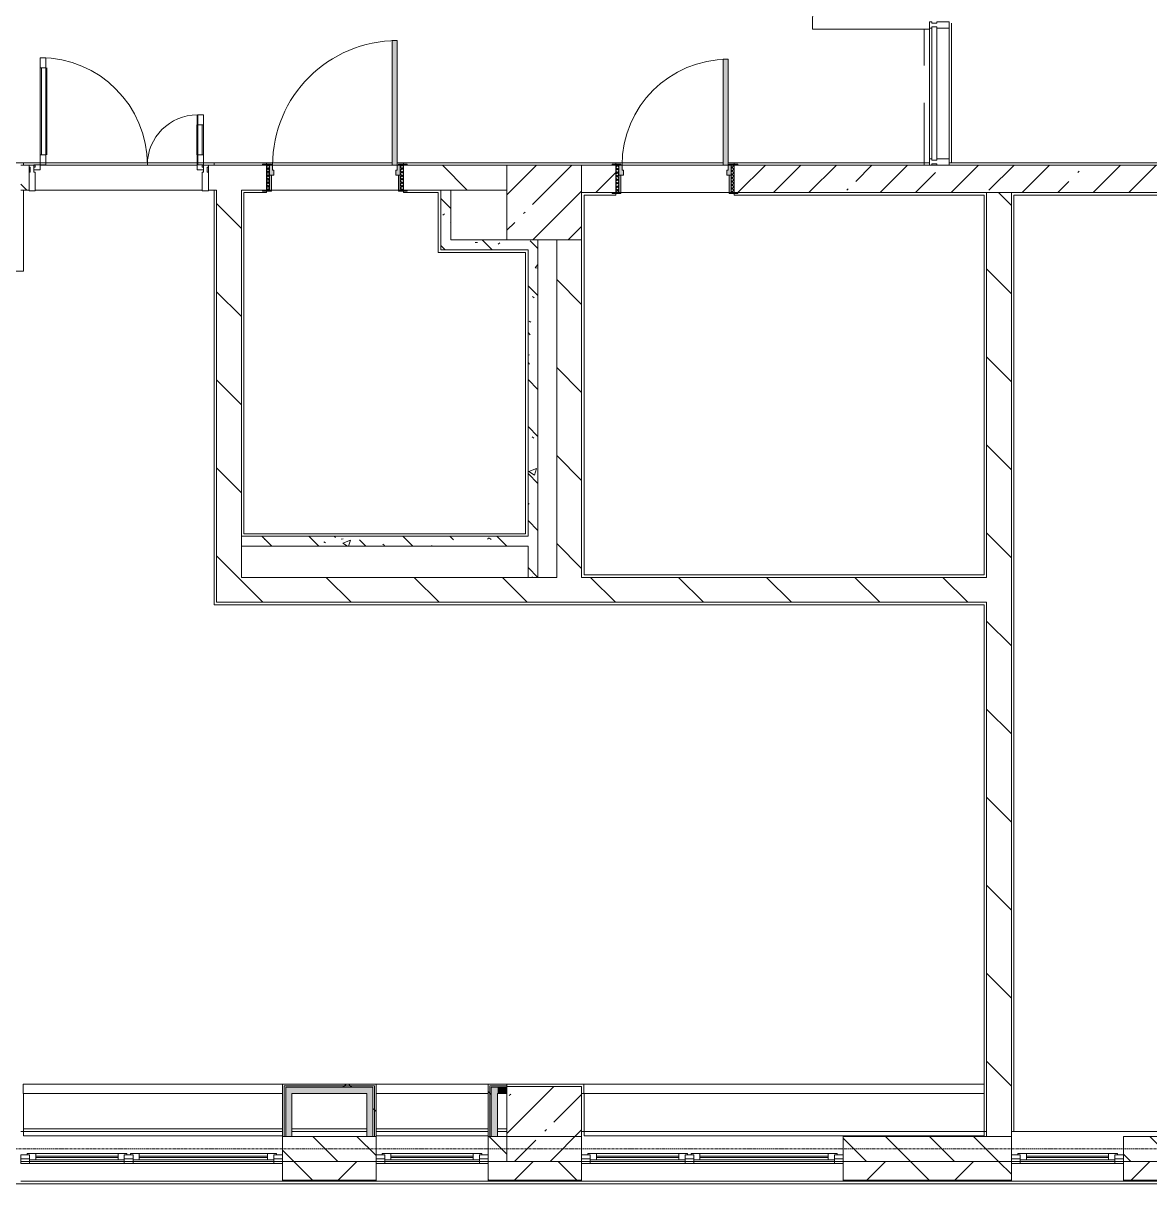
# Model space of a CAD drawing. Header units: millimetres. Extents: x 35928 to 232966, y -8553 to 29000.
# Drawn here: x 118735 to 127776, y -280 to 9040 of the extents above; entities that cross this region are included whole.
import ezdxf

# ---------------------------------------------------------------- set-up
doc = ezdxf.new("R2010")
doc.units = ezdxf.units.MM
doc.linetypes.add('200_ШТРИХ__ш1_п0_6_', pattern=[800, 500, -300])
doc.linetypes.add('Осевая', pattern=[31.75, 6.35, -4.7625, 15.875, -4.7625])
for name, color, linetype, lineweight, true_color in [('A-DETL-GENF-3', 7, 'Continuous', 5, 0xaaaaaa), ('A-DOOR-1', 7, 'Continuous', 5, 0xaaaaaa), ('A-DOOR-2', 7, 'Continuous', 5, 0xe2e2e2), ('A-DOOR-FRAM-1', 7, 'Continuous', 5, 0xe2e2e2), ('A-DOOR-FRAM-2', 7, 'Continuous', 5, 0xaaaaaa), ('A-FLOR-1', 7, 'Continuous', 5, 0xaaaaaa), ('I-WALL-3', 7, 'Continuous', 5, 0xe7e7e7), ('I-WALL-6', 7, 'Continuous', 5, 0x787878)]:
    doc.layers.add(name, color=color, linetype=linetype, lineweight=lineweight, true_color=true_color)
for name, color, linetype, lineweight in [('A-DETL-MBND-1', 7, '200_ШТРИХ__ш1_п0_6_', 9), ('A-GLAZ-2', 7, 'Continuous', 5), ('A-GLAZ-CURT-3', 7, 'Continuous', 5), ('A-GLAZ-CWMG-3', 7, 'Continuous', 5), ('A-WALL', 7, 'Continuous', 9), ('A-WALL-4', 7, 'Continuous', 5), ('I-WALL-5', 7, 'Continuous', 5), ('S-COLS-3', 7, 'Continuous', 5), ('Оси-2', 7, 'Осевая', 9)]:
    doc.layers.add(name, color=color, linetype=linetype, lineweight=lineweight)
pattern_1 = [(135, (105956.37, 0), (-353.553, -353.553), [])]
pattern_2 = [(135, (105956.37, 0), (-377.17, -377.17), [533.4, -88.9, 17.78, -88.9]), (135, (105956.37, 376.94), (-377.17, -377.17), []), (50, (105956.37, 0), (637.645, -55.787), [66.675, -733.425]), (355, (105956.4, 0), (-123.35, 668.7), [53.34, -586.74]), (100.451, (106009.5, -4.65), (514.299, 612.908), [56.665, -623.315]), (46.184, (105956.4, 177.8), (948.776, -147.15), [100.01, -1100.137]), (96.636, (106035.4, 165.5), (830.91, 865.997), [85, -934.973]), (351.184, (105956.4, 177.8), (830.92, 865.99), [80.01, -880.11]), (21, (106045.27, 133.35), (530.65, -357.928), [66.675, -733.425]), (326, (106045.3, 133.35), (216.308, 644.658), [53.34, -586.74]), (71.451, (106089.5, 103.5), (746.96, 286.724), [56.665, -623.315]), (37.5, (105956.37, 0), (10.8105, 295.9426), [16.764, -562.864, 16.764, -578.866, -588.962]), (37.5, (105956.37, 0), (10.8105, 295.9426), [-1175.258, 16.764, -572.198]), (7.5, (105956.37, 0), (233.869, 350.632), [16.764, -322.834, 16.764, -549.529, -224.472]), (7.5, (105956.37, 0), (233.869, 350.632), [-905.891, 16.764, -207.708]), (327.5, (105758.12, 0), (474.5678, -20.0513), [16.764, -205.486, 16.764, -676.656, -920.115]), (327.5, (105758.12, 0), (474.5678, -20.0513), [-915.67, 16.764, -903.351]), (317.5, (105669.22, 0), (518.452, 88.993), [16.764, -272.161, 16.764, -443.738, -653.415]), (317.5, (105669.22, 0), (518.452, 88.993), [-749.427, 16.764, -636.651])]
pattern_3 = [(45, (105956.37, 0), (-285.123, 285.123), []), (45, (106241.5, 0), (-285.123, 285.123), [504.031, -100.806, 16.764, -84.042])]
pattern_4 = [(45, (105956.4, 0), (-530.33, 530.33), []), (135, (105956.4, 0), (-530.33, -530.33), [])]

# ---------------------------------------------------------------- blocks, each defined once
blk = doc.blocks.new('120_Окно_СКБ_2Ст - 120_Окно_СКБ_2Ст 2100х2500 _мал створка справа_-22445857-1_11_2_птичка')
at = {"layer": 'A-GLAZ-2'}
for p, q in [((-1050, -127), (-1050, -57)), ((-1050, -57), (-980, -57)), ((1050, -57), (-1050, -57)), ((-980, -57), (-980, -127)), ((150, -87), (-980, -87)), ((-980, -87), (-980, -127)), ((-930, -137), (-930, -87)), ((100, -137), (100, -87)), ((150, -127), (150, -57)), ((150, -57), (220, -57)), ((150, -127), (150, -87)), ((220, -57), (220, -127)), ((980, -87), (220, -87)), ((220, -87), (220, -127)), ((270, -137), (270, -87)), ((930, -137), (930, -87)), ((980, -127), (980, -57)), ((980, -57), (1050, -57)), ((980, -127), (980, -87)), ((1050, -57), (1050, -127)), ((-980, -127), (-1050, -127)), ((-1050, -127), (-1000, -127)), ((-980, -127), (-1000, -127)), ((-1000, -127), (-1000, -137)), ((-1000, -137), (170, -137)), ((170, -137), (-1000, -137)), ((-930, -107), (100, -107)), ((100, -117), (-930, -117)), ((220, -127), (150, -127)), ((170, -127), (150, -127)), ((170, -127), (200, -127)), ((170, -137), (170, -127)), ((220, -127), (200, -127)), ((200, -127), (200, -137)), ((200, -137), (1000, -137)), ((1000, -137), (200, -137)), ((270, -107), (930, -107)), ((930, -117), (270, -117)), ((1050, -127), (980, -127)), ((1000, -127), (980, -127)), ((1000, -127), (1050, -127)), ((1000, -137), (1000, -127))]:
    blk.add_line(p, q, dxfattribs=at)
blk = doc.blocks.new('Прямоугольный импост - Импост структурный с накладкой - 160мм Темный-30756008-1_11_2_птичка')
at = {"layer": 'A-GLAZ-CWMG-3'}
for p, q in [((-50, 0), (-50, 17)), ((-50, 17), (0, 17)), ((-40, 0), (-50, 0)), ((-40, -40), (-40, 0)), ((0, 0), (-10, 0)), ((-10, 0), (-10, -40)), ((0, 17), (0, 0)), ((-50, -140), (-50, -40)), ((-50, -40), (-40, -40)), ((-10, -40), (0, -40)), ((0, -40), (0, -140)), ((0, -140), (-50, -140))]:
    blk.add_line(p, q, dxfattribs=at)
blk = doc.blocks.new('Системная панель - Стекло - 40мм-31920837-1_11_2_птичка')
at = {"layer": 'A-GLAZ-CURT-3'}
for p, q in [((535, 40), (-535, 40)), ((-535, 40), (-535, 0)), ((-535, 0), (535, 0)), ((535, 0), (535, 40))]:
    blk.add_line(p, q, dxfattribs=at)
blk = doc.blocks.new('Прямоугольный импост - Импост структурный с накладкой - 160мм Темный-31920697-1_11_2_птичка')
at = {"layer": 'A-GLAZ-CWMG-3'}
for p, q in [((20053.3, 7950), (20053.3, 9000)), ((20210.3, 7950), (20210.3, 9000))]:
    blk.add_line(p, q, dxfattribs=at)
blk = doc.blocks.new('Прямоугольный импост - Импост структурный с накладкой - 160мм Темный-30755591-1_11_2_птичка')
at = {"layer": 'A-GLAZ-CWMG-3'}
for p, q in [((-25, 0), (-25, 17)), ((-25, 17), (25, 17)), ((-15, 0), (-25, 0)), ((-15, -40), (-15, 0)), ((25, 0), (15, 0)), ((15, 0), (15, -40)), ((25, 17), (25, 0)), ((-25, -140), (-25, -40)), ((-25, -40), (-15, -40)), ((15, -40), (25, -40)), ((25, -40), (25, -140)), ((25, -140), (-25, -140))]:
    blk.add_line(p, q, dxfattribs=at)
blk = doc.blocks.new('120_Окно_СКБ_1Ст - 120_Окно_СКБ_1Ст 900х2500_h_-V80-1_11_2_птичка')
at = {"layer": 'A-GLAZ-2'}
for p, q in [((-450, -127), (-450, -57)), ((-450, -57), (-380, -57)), ((450, -57), (-450, -57)), ((-380, -57), (-380, -127)), ((380, -87), (-380, -87)), ((-380, -87), (-380, -127)), ((-330, -137), (-330, -87)), ((330, -137), (330, -87)), ((380, -127), (380, -57)), ((380, -57), (450, -57)), ((380, -127), (380, -87)), ((450, -57), (450, -127)), ((-380, -127), (-450, -127)), ((-450, -127), (-400, -127)), ((-380, -127), (-400, -127)), ((-400, -127), (-400, -137)), ((-400, -137), (400, -137)), ((400, -137), (-400, -137)), ((-330, -107), (330, -107)), ((330, -117), (-330, -117)), ((450, -127), (380, -127)), ((400, -127), (380, -127)), ((400, -127), (450, -127)), ((400, -137), (400, -127))]:
    blk.add_line(p, q, dxfattribs=at)
blk = doc.blocks.new('BSC_Колонна _Прямоугольная - 600х600-V151-1_11_2_птичка')
at = {"layer": 'S-COLS-3'}
h = blk.add_hatch(dxfattribs=at)
h.set_pattern_fill('FP_181', color=256, style=0, pattern_type=2)
h.set_pattern_definition([(45, (-16960, -7600), (-285.123, 285.123), []), (45, (-16674.88, -7600), (-285.123, 285.123), [504.031, -100.806, 16.764, -84.042])])
h.paths.add_polyline_path([(100, -300), (300, -300), (300, 300), (-300, 300), (-300, -300)])
for p, q in [((300, 300), (-300, 300)), ((-300, 300), (-300, -300)), ((300, -300), (300, 300)), ((-300, -300), (300, -300))]:
    blk.add_line(p, q, dxfattribs=at)
blk = doc.blocks.new('110_Дверь_СКБ_1Ст_Внутренняя1 - Д-7_л__950x2100h_Туалет-V161-1_11_2_птичка')
at = {"layer": 'A-DOOR-1'}
h = blk.add_hatch(dxfattribs=at)
h.set_pattern_fill('FP_125', color=256, style=0, pattern_type=2)
h.set_pattern_definition([(135, (1826.41, 174.685), (-14.14214, -14.14214), []), (225, (1826.41, 174.685), (14.14214, -14.14214), [])])
h.paths.add_polyline_path([(487.5, -110), (487.5, 110), (462.5, 110), (462.5, -110)])
at = {"layer": 'A-DOOR-2'}
h = blk.add_hatch(color=256, dxfattribs=at)
h.paths.add_polyline_path([(-437.5, 30), (-402.5, 30), (-402.5, 70), (-412.5, 70), (-412.5, 110), (-437.5, 110)])
h.paths.add_polyline_path([(447.5, 30), (462.5, 30), (462.5, 110), (437.5, 110), (437.5, 70), (427.5, 70), (427.5, 30), (437.5, 30)])
at = {"layer": 'A-DOOR-FRAM-1'}
for points in [[(414.4, 110), (437.5, 110), (437.5, 960), (397.5, 960), (397.5, 110)], [(-437.5, 110), (-422.5, 110), (-422.5, 118), (-492.5, 118), (-492.5, 110), (-442.4, 110)], [(517.5, 110), (517.5, 118), (447.5, 118), (447.5, 110), (487.5, 110)], [(-422.5, -110), (-422.5, 30), (-437.5, 30), (-437.5, -110)], [(462.5, -110), (462.5, 30), (447.5, 30), (447.5, -110)], [(-492.5, -118), (-422.5, -118), (-422.5, -110), (-492.5, -110)], [(517.5, -118), (517.5, -110), (447.5, -110), (447.5, -118), (492.2, -118)]]:
    blk.add_hatch(color=256, dxfattribs=at).paths.add_polyline_path(points)
at = {"layer": 'A-DOOR-FRAM-2'}
h = blk.add_hatch(dxfattribs=at)
h.set_pattern_fill('FP_126', color=256, style=0, pattern_type=2)
h.set_pattern_definition([(45, (-296.384, 174.685), (-14.1421, 14.1421), []), (135, (-296.384, 174.685), (-14.1421, -14.1421), [])])
h.paths.add_polyline_path([(-460.8, -110), (-437.5, -110), (-442.4, 110), (-462.5, 110), (-461.3, -110)])
at = {"layer": 'A-DOOR-1'}
for p, q in [((437.5, 960), (397.5, 960)), ((397.5, 960), (397.5, 110)), ((437.5, 110), (437.5, 960)), ((397.5, 110), (437.5, 110))]:
    blk.add_line(p, q, dxfattribs=at)
blk.add_arc((437.5, 110), 850, 90, 180, dxfattribs=at)
at = {"layer": 'A-DOOR-FRAM-2'}
for p, q in [((-422.5, 118), (-492.5, 118)), ((-492.5, 118), (-492.5, 110)), ((-492.5, 110), (-422.5, 110)), ((-437.5, 110), (-462.5, 110)), ((-462.5, 110), (-462.5, -110)), ((-412.5, 110), (-437.5, 110)), ((-437.5, 110), (-437.5, 30)), ((-437.5, -110), (-437.5, 110)), ((-422.5, 110), (-437.5, 110)), ((-437.5, 110), (-437.5, 109)), ((-437.5, 109), (-422.5, 109)), ((-422.5, 110), (-422.5, 118)), ((-422.5, 109), (-422.5, 110)), ((-412.5, 70), (-412.5, 110)), ((437.5, 110), (437.5, 70)), ((462.5, 110), (437.5, 110)), ((517.5, 118), (447.5, 118)), ((447.5, 118), (447.5, 110)), ((462.5, 110), (447.5, 110)), ((447.5, 110), (447.5, 109)), ((447.5, 110), (517.5, 110)), ((447.5, 109), (462.5, 109)), ((462.5, 30), (462.5, 110)), ((487.5, 110), (462.5, 110)), ((462.5, 110), (462.5, -110)), ((462.5, 109), (462.5, 110)), ((487.5, -110), (487.5, 110)), ((517.5, 110), (517.5, 118)), ((-437.5, 30), (-402.5, 30)), ((-422.5, 30), (-437.5, 30)), ((-437.5, 30), (-437.5, -110)), ((-422.5, -110), (-422.5, 30)), ((-402.5, 70), (-412.5, 70)), ((-402.5, 30), (-402.5, 70)), ((437.5, 70), (427.5, 70)), ((427.5, 70), (427.5, 30)), ((427.5, 30), (462.5, 30)), ((462.5, 30), (447.5, 30)), ((447.5, 30), (447.5, -110)), ((462.5, -110), (462.5, 30)), ((-422.5, -110), (-492.5, -110)), ((-492.5, -110), (-492.5, -118)), ((-492.5, -118), (-422.5, -118)), ((-462.5, -110), (-437.5, -110)), ((-437.5, -110), (-422.5, -110)), ((-422.5, -118), (-422.5, -110)), ((447.5, -110), (462.5, -110)), ((517.5, -110), (447.5, -110)), ((447.5, -110), (447.5, -118)), ((447.5, -118), (517.5, -118)), ((462.5, -110), (487.5, -110)), ((517.5, -118), (517.5, -110))]:
    blk.add_line(p, q, dxfattribs=at)
blk = doc.blocks.new('110_Дверь_СКБ_1Ст_Внутренняя1 - Д-4 1100x2100h_су мгн-31800557-1_11_2_птичка')
at = {"layer": 'A-DOOR-1'}
h = blk.add_hatch(dxfattribs=at)
h.set_pattern_fill('FP_127', color=256, style=0, pattern_type=2)
h.set_pattern_definition([(135, (1751.41, 164.685), (-14.14214, -14.14214), []), (225, (1751.41, 164.685), (14.14214, -14.14214), [])])
h.paths.add_polyline_path([(562.5, 100), (537.5, 100), (537.5, -100), (562.5, -100)])
at = {"layer": 'A-DOOR-2'}
h = blk.add_hatch(color=256, dxfattribs=at)
h.paths.add_polyline_path([(537.5, 20), (537.5, 100), (512.5, 100), (512.5, 60), (502.5, 60), (502.5, 20), (522.5, 20)])
h.paths.add_polyline_path([(-477.5, 44), (-477.5, 60), (-487.5, 60), (-487.5, 100), (-512.5, 100), (-512.5, 20), (-477.5, 20)])
at = {"layer": 'A-DOOR-FRAM-1'}
for points in [[(512.5, 120), (512.5, 1100), (472.5, 1100), (472.5, 100), (512.5, 100), (512.5, 111.4)], [(-497.5, 100), (-497.5, 108), (-567.5, 108), (-567.5, 100), (-512.5, 100)], [(592.5, 108), (522.5, 108), (522.5, 100), (592.5, 100)], [(-497.5, 20), (-512.5, 20), (-512.5, -100), (-497.5, -100)], [(537.5, 20), (522.5, 20), (522.5, -100), (537.5, -100)], [(-497.5, -100), (-567.5, -100), (-567.5, -108), (-497.5, -108)], [(592.5, -108), (592.5, -100), (522.5, -100), (522.5, -108), (562.5, -108)]]:
    blk.add_hatch(color=256, dxfattribs=at).paths.add_polyline_path(points)
at = {"layer": 'A-DOOR-FRAM-2'}
h = blk.add_hatch(dxfattribs=at)
h.set_pattern_fill('FP_128', color=256, style=0, pattern_type=2)
h.set_pattern_definition([(45, (-371.384, 164.685), (-14.1421, 14.1421), []), (135, (-371.384, 164.685), (-14.1421, -14.1421), [])])
h.paths.add_polyline_path([(-512.5, -100), (-512.5, 100), (-537.5, 100), (-537.5, -100)])
at = {"layer": 'A-DOOR-1'}
for p, q in [((512.5, 1100), (472.5, 1100)), ((472.5, 1100), (472.5, 100)), ((512.5, 100), (512.5, 1100)), ((472.5, 100), (512.5, 100))]:
    blk.add_line(p, q, dxfattribs=at)
blk.add_arc((512.5, 100), 1000, 90, 180, dxfattribs=at)
at = {"layer": 'A-DOOR-FRAM-2'}
for p, q in [((-497.5, 108), (-567.5, 108)), ((-567.5, 108), (-567.5, 100)), ((-567.5, 100), (-497.5, 100)), ((-512.5, 100), (-537.5, 100)), ((-537.5, 100), (-537.5, -100)), ((-487.5, 100), (-512.5, 100)), ((-512.5, 100), (-512.5, 20)), ((-512.5, -100), (-512.5, 100)), ((-497.5, 100), (-512.5, 100)), ((-512.5, 100), (-512.5, 99)), ((-512.5, 99), (-497.5, 99)), ((-497.5, 100), (-497.5, 108)), ((-497.5, 99), (-497.5, 100)), ((-487.5, 60), (-487.5, 100)), ((512.5, 100), (512.5, 60)), ((537.5, 100), (512.5, 100)), ((592.5, 108), (522.5, 108)), ((522.5, 108), (522.5, 100)), ((537.5, 100), (522.5, 100)), ((522.5, 100), (522.5, 99)), ((522.5, 100), (592.5, 100)), ((522.5, 99), (537.5, 99)), ((537.5, 20), (537.5, 100)), ((562.5, 100), (537.5, 100)), ((537.5, 100), (537.5, -100)), ((537.5, 99), (537.5, 100)), ((562.5, -100), (562.5, 100)), ((592.5, 100), (592.5, 108)), ((-512.5, 20), (-477.5, 20)), ((-497.5, 20), (-512.5, 20)), ((-512.5, 20), (-512.5, -100)), ((-497.5, -100), (-497.5, 20)), ((-477.5, 60), (-487.5, 60)), ((-477.5, 20), (-477.5, 60)), ((512.5, 60), (502.5, 60)), ((502.5, 60), (502.5, 20)), ((502.5, 20), (537.5, 20)), ((537.5, 20), (522.5, 20)), ((522.5, 20), (522.5, -100)), ((537.5, -100), (537.5, 20)), ((-497.5, -100), (-567.5, -100)), ((-567.5, -100), (-567.5, -108)), ((-567.5, -108), (-497.5, -108)), ((-537.5, -100), (-512.5, -100)), ((-512.5, -100), (-497.5, -100)), ((-497.5, -108), (-497.5, -100)), ((522.5, -100), (537.5, -100)), ((592.5, -100), (522.5, -100)), ((522.5, -100), (522.5, -108)), ((522.5, -108), (592.5, -108)), ((537.5, -100), (562.5, -100)), ((592.5, -108), (592.5, -100))]:
    blk.add_line(p, q, dxfattribs=at)
blk = doc.blocks.new('Прямоугольный импост - Импост структурный с накладкой - 190мм-32633035-1_11_2_птичка')
at = {"layer": 'A-GLAZ-CWMG-3'}
for p, q in [((-50, 40), (-50, 190)), ((-50, 190), (0, 190)), ((0, 190), (0, 40)), ((-40, 40), (-50, 40)), ((-50, -17), (-50, 0)), ((-50, 0), (-40, 0)), ((-40, 0), (-40, 40)), ((-10, 40), (-10, 0)), ((0, 40), (-10, 40)), ((-10, 0), (0, 0)), ((0, 0), (0, -17)), ((0, -17), (-50, -17))]:
    blk.add_line(p, q, dxfattribs=at)
blk = doc.blocks.new('Дверь_Витражная_остекление_ - ВВ-6 остекление-32633143-1_11_2_птичка')
at = {"layer": 'A-DETL-GENF-3'}
for p, q in [((-630, 880), (-585, 880)), ((-630, 880), (-630, 20)), ((-585, 880), (-630, 880)), ((-630, 880), (-630, 20)), ((-585, 880), (-585, 20)), ((-585, 20), (-585, 880)), ((-630, 800), (-585, 800)), ((-620, 800), (-620, 100)), ((-576, 800), (-576, 100)), ((680, 420), (635, 420)), ((635, 420), (635, 20)), ((680, 420), (635, 420)), ((635, 420), (635, 20)), ((680, 420), (680, 20)), ((680, 20), (680, 420)), ((626, 340), (626, 100)), ((680, 340), (635, 340)), ((670, 340), (670, 100)), ((-630, 100), (-585, 100)), ((680, 100), (635, 100)), ((-585, 20), (-630, 20)), ((-630, 20), (-585, 20))]:
    blk.add_line(p, q, dxfattribs=at)
at = {"layer": 'A-DOOR-1'}
for p, q in [((-630, 880), (-630, 20)), ((630, 420), (630, 20)), ((-630, 20), (-680, 20)), ((-680, 20), (-680, -20)), ((-630, -20), (-630, 20)), ((680, 20), (630, 20)), ((630, 20), (630, -20)), ((680, -20), (680, 20)), ((-680, -20), (-630, -20)), ((630, -20), (680, -20))]:
    blk.add_line(p, q, dxfattribs=at)
for centre, radius, start, end in [((-630, 20), 860, 360, 90), ((630, 20), 400, 90, 180)]:
    blk.add_arc(centre, radius, start, end, dxfattribs=at)
blk = doc.blocks.new('Прямоугольный импост - Импост структурный с накладкой - 190мм-33226183-1_11_2_птичка')
at = {"layer": 'A-GLAZ-CWMG-3'}
for p, q in [((0, 190), (-50, 190)), ((-50, 190), (-50, 40)), ((0, 40), (0, 190)), ((-50, 40), (-40, 40)), ((-40, 0), (-50, 0)), ((-50, 0), (-50, -17)), ((-40, 40), (-40, 0)), ((-10, 0), (-10, 40)), ((-10, 40), (0, 40)), ((0, 0), (-10, 0)), ((0, -17), (0, 0)), ((-50, -17), (0, -17))]:
    blk.add_line(p, q, dxfattribs=at)
blk = doc.blocks.new('Зашивка приборов отопления19 - Зашивка приборов отопления-33282289-1_11_2_птичка')
at = {"layer": 'A-WALL-4'}
for p, q in [((12140, 520), (10058.6, 520)), ((10058.6, 520), (10058.6, 445)), ((10058.6, 445), (12140, 445)), ((12140, 445), (10060.9, 445)), ((10060.9, 445), (10060.9, 105)), ((10060.9, 105), (12140, 105))]:
    blk.add_line(p, q, dxfattribs=at)
blk = doc.blocks.new('Зашивка приборов отопления20 - Зашивка приборов отопления-33282357-1_11_2_птичка')
at = {"layer": 'A-WALL-4'}
for p, q in [((10960, 520), (10060, 520)), ((10060, 445), (10960, 445)), ((10960, 445), (10060.9, 445)), ((10060.9, 445), (10060.9, 105)), ((10060.9, 105), (10960, 105))]:
    blk.add_line(p, q, dxfattribs=at)
blk = doc.blocks.new('Зашивка приборов отопления21 - Зашивка приборов отопления-33282451-1_11_2_птичка')
at = {"layer": 'A-WALL-4'}
for p, q in [((13270.9, 520), (10060, 520)), ((10060, 520), (10060, 445)), ((13270.9, 445), (13270.9, 520)), ((10060, 445), (13270.9, 445)), ((13270.9, 445), (10060.9, 445)), ((10060.9, 445), (10060.9, 105)), ((13270.9, 105), (13270.9, 445)), ((10060.9, 105), (13270.9, 105))]:
    blk.add_line(p, q, dxfattribs=at)

msp = doc.modelspace()

# ---------------------------------------------------------------- hatches: boundary and pattern name
at = {"layer": 'A-WALL-4'}
h = msp.add_hatch(dxfattribs=at)
h.set_pattern_fill('FP_77', color=256, style=0, pattern_type=2)
h.set_pattern_definition([(135, (105956.37, 0), (-176.7767, -176.7767), [])])
h.paths.add_polyline_path([(112786.4, -100), (113616.4, -100), (113616.4, 100), (112786.4, 100), (112786.4, -80)])
h.paths.add_polyline_path([(127866.4, -100), (127866.4, 100), (127566.4, 100), (127566.4, -100)])
h.paths.add_polyline_path([(133266.4, -100), (134266.1, -100), (134266.1, 100), (133266.4, 100), (133266.4, -80)])
h.paths.add_polyline_path([(115116.1, -100), (115866.4, -100), (115866.4, 100), (115116.1, 100), (115116.1, -80)])
h.paths.add_polyline_path([(118116.4, -100), (118116.4, 100), (117966.4, 100), (117966.4, -100)])
h.paths.add_polyline_path([(126446.4, -100), (126666.4, -100), (126666.4, 100), (125316.4, 100), (125316.4, -100), (125351.6, -100)])
h.paths.add_polyline_path([(132366.4, -100), (132366.4, 100), (132116.4, 100), (132116.4, -100)])
h.paths.add_polyline_path([(121566.4, -100), (121566.4, 100), (120816.4, 100), (120816.4, -100)])
h.paths.add_polyline_path([(122466.4, -100), (122616.4, -94.4), (122616.4, 100), (122466.4, 100), (122466.4, -80)])
h.paths.add_polyline_path([(128591.4, -100), (128591.4, 100), (128466.4, 100), (128466.4, -100)])
h.paths.add_polyline_path([(131391.4, -100), (131516.4, -100), (131516.4, 100), (131391.4, 100), (131391.4, -80)])
h = msp.add_hatch(dxfattribs=at)
h.set_pattern_fill('FP_85', color=256, style=0, pattern_type=2)
h.set_pattern_definition([(45, (105956.37, 0), (-353.5534, 353.5534), []), (135, (105956.37, 0), (-353.5534, -353.5534), [])])
h.paths.add_polyline_path([(144347.4, -250), (144347.4, -100), (143946.4, -100), (143946.4, -250)])
h.paths.add_polyline_path([(139826.4, -250), (139826.4, -100), (138966.4, -100), (138966.4, -250)])
h.paths.add_polyline_path([(136166.4, -250), (136166.4, -100), (135166.1, -100), (135166.1, -250), (135575.8, -250)])
h.paths.add_polyline_path([(141926.4, -250), (143046.4, -250), (143046.4, -100), (141926.4, -100), (141926.4, -190.3)])
h.paths.add_polyline_path([(133266.4, -250), (134266.1, -250), (134266.1, -100), (133266.4, -100), (133266.4, -211.8)])
h.paths.add_polyline_path([(127566.4, -250), (128591.4, -250), (128591.4, -100), (127566.4, -100), (127566.4, -226)])
h.paths.add_polyline_path([(125351.6, -250), (126666.4, -250), (126666.4, -100), (125316.4, -100), (125316.4, -250)])
h.paths.add_polyline_path([(123216.4, -250), (123216.4, -100), (122466.4, -100), (122466.4, -250), (122563.1, -250)])
h.paths.add_polyline_path([(121566.4, -250), (121566.4, -100), (120816.4, -100), (120816.4, -250)])
h.paths.add_polyline_path([(132366.4, -250), (132366.4, -100), (131391.4, -100), (131391.4, -250), (131857.9, -250)])
h.paths.add_polyline_path([(117966.4, -250), (118716.4, -248), (118716.4, -100), (117966.4, -100), (117966.4, -249.9)])
h.paths.add_polyline_path([(115866.4, -250), (115866.4, -100), (115116.1, -100), (115116.1, -250), (115127.3, -250)])
h.paths.add_polyline_path([(114216.1, -250), (114216.1, -100), (112786.4, -100), (112786.4, -250), (114197.9, -250)])
h.paths.add_polyline_path([(109686.4, -250), (109686.4, -100), (105696.4, -100), (105696.4, -250), (109550.5, -250)])
at = {"layer": 'I-WALL-3'}
for points in [[(120841.4, 100), (120891.4, 100), (120891.4, 495), (120841.4, 495), (120841.4, 120)], [(120891.4, 445), (121541.4, 445), (121541.4, 495), (120891.4, 495)], [(122493.6, 100), (122541.4, 100), (122541.4, 495), (122491.4, 495), (122491.4, 100)], [(122616.4, 445), (122615, 495), (122541.4, 495), (122541.4, 445), (122615, 445)], [(121541.4, 100), (121541.4, 445), (121491.4, 445), (121491.4, 100)]]:
    msp.add_hatch(color=256, dxfattribs=at).paths.add_polyline_path(points)
at = {"layer": 'I-WALL-5'}
h = msp.add_hatch(dxfattribs=at)
h.set_pattern_fill('FP_84', color=256, style=0, pattern_type=2)
h.set_pattern_definition(pattern_1)
h.paths.add_polyline_path([(118716.4, 7700), (118781.4, 7700), (118781.4, 7900), (118716.4, 7900)])
h.paths.add_polyline_path([(120286.4, 7700), (120686.4, 7700), (120686.4, 7900), (120221.4, 7894.4), (120221.4, 7700), (120266.4, 7700)])
h.paths.add_polyline_path([(121816.4, 7700), (122616.4, 7700), (122616.4, 7900), (121786.4, 7900), (121786.4, 7700)])
h = msp.add_hatch(dxfattribs=at)
h.set_pattern_fill('FP_78', color=256, style=0, pattern_type=2)
h.set_pattern_definition(pattern_3)
h.paths.add_polyline_path([(125996.6, 7680), (127866.4, 7680), (127866.4, 7900), (124441.4, 7900), (124441.4, 7680), (125351.6, 7680)])
h.paths.add_polyline_path([(123216.4, 7680), (123491.4, 7680), (123491.4, 7900), (123216.4, 7900), (123216.4, 7841.3)])
h = msp.add_hatch(dxfattribs=at)
h.set_pattern_fill('FP_84', color=256, style=0, pattern_type=2)
h.set_pattern_definition(pattern_1)
h.paths.add_polyline_path([(120486.4, 4590), (120486.4, 7700), (120286.4, 7700), (120286.4, 4590), (120353.8, 4590)])
h = msp.add_hatch(dxfattribs=at)
h.set_pattern_fill('FP_84', color=256, style=0, pattern_type=2)
h.set_pattern_definition(pattern_1)
h.paths.add_polyline_path([(126666.4, 100), (126666.4, 7680), (126466.4, 7680), (126466.4, 100)])
h = msp.add_hatch(dxfattribs=at)
h.set_pattern_fill('FP_84', color=256, style=0, pattern_type=2)
h.set_pattern_definition(pattern_1)
h.paths.add_polyline_path([(123016.4, 4590), (123216.4, 4590), (123216.4, 7300), (123016.4, 7300), (123016.4, 4610)])
h = msp.add_hatch(dxfattribs=at)
h.set_pattern_fill('FP_84', color=256, style=0, pattern_type=2)
h.set_pattern_definition(pattern_1)
h.paths.add_polyline_path([(126446.4, 4390), (126466.4, 4390), (126466.4, 4590), (120286.4, 4590), (120286.4, 4390), (125351.6, 4390)])
h = msp.add_hatch(dxfattribs=at)
h.set_pattern_fill('FP_191', color=256, style=0, pattern_type=2)
h.set_pattern_definition(pattern_4)
h.paths.add_polyline_path([(120828.9, 507.5), (121566.4, 507.5), (121566.4, 520), (120828.9, 520)])
h = msp.add_hatch(dxfattribs=at)
h.set_pattern_fill('FP_191', color=256, style=0, pattern_type=2)
h.set_pattern_definition(pattern_4)
h.paths.add_polyline_path([(121553.9, 495), (121553.9, 507.5), (120841.4, 507.5), (120841.4, 495), (121541.4, 495)])
h = msp.add_hatch(dxfattribs=at)
h.set_pattern_fill('FP_191', color=256, style=0, pattern_type=2)
h.set_pattern_definition(pattern_4)
h.paths.add_polyline_path([(121553.9, 100), (121553.9, 495), (121541.4, 495), (121541.4, 100)])
h = msp.add_hatch(dxfattribs=at)
h.set_pattern_fill('FP_191', color=256, style=0, pattern_type=2)
h.set_pattern_definition(pattern_4)
h.paths.add_polyline_path([(121566.4, 100), (121566.4, 507.5), (121553.9, 507.5), (121553.9, 100)])
h = msp.add_hatch(dxfattribs=at)
h.set_pattern_fill('FP_191', color=256, style=0, pattern_type=2)
h.set_pattern_definition(pattern_4)
h.paths.add_polyline_path([(122477.3, 100), (122478.9, 100), (122478.9, 520), (122466.4, 520), (122466.4, 100)])
h = msp.add_hatch(dxfattribs=at)
h.set_pattern_fill('FP_191', color=256, style=0, pattern_type=2)
h.set_pattern_definition(pattern_4)
h.paths.add_polyline_path([(122491.4, 100), (122491.4, 507.5), (122478.9, 507.5), (122478.9, 100)])
at = {"layer": 'I-WALL-6'}
h = msp.add_hatch(dxfattribs=at)
h.set_pattern_fill('FP_100', color=256, style=0, pattern_type=2)
h.set_pattern_definition(pattern_2)
h.paths.add_polyline_path([(122166.4, 7220), (122166.4, 7700), (122086.4, 7700), (122086.4, 7220)])
h = msp.add_hatch(dxfattribs=at)
h.set_pattern_fill('FP_100', color=256, style=0, pattern_type=2)
h.set_pattern_definition(pattern_2)
h.paths.add_polyline_path([(122166.4, 7220), (122786.4, 7220), (122786.4, 7300), (122166.4, 7300), (122166.4, 7274)])
h = msp.add_hatch(dxfattribs=at)
h.set_pattern_fill('FP_100', color=256, style=0, pattern_type=2)
h.set_pattern_definition(pattern_2)
h.paths.add_polyline_path([(122866.4, 4590), (122866.4, 7300), (122786.4, 7300), (122786.4, 4590)])
h = msp.add_hatch(dxfattribs=at)
h.set_pattern_fill('FP_100', color=256, style=0, pattern_type=2)
h.set_pattern_definition(pattern_2)
h.paths.add_polyline_path([(122786.4, 4840), (122786.4, 4920), (120486.4, 4920), (120486.4, 4840), (122766.4, 4840)])
at = {"layer": 'S-COLS-3'}
h = msp.add_hatch(dxfattribs=at)
h.set_pattern_fill('FP_78', color=256, style=0, pattern_type=2)
h.set_pattern_definition(pattern_3)
h.paths.add_polyline_path([(122781.8, -100), (123216.4, -100), (123216.4, 500), (122616.4, 500), (122616.4, -100)])

# ---------------------------------------------------------------- linework, layer by layer
at = {"layer": 'A-DETL-MBND-1'}
msp.add_line((125966.4, 7900), (125966.4, 8991.3), dxfattribs=at)
at = {"layer": 'A-FLOR-1'}
for p, q in [((125069.6, 8991.3), (126009.6, 8991.3)), ((126186.4, 9040), (126186.4, 7920)), ((108949.6, 7920), (121696.4, 7920)), ((118736.4, 7920), (118736.4, 7900)), ((120266.4, 7900), (120266.4, 7920)), ((120686.4, 7920), (120686.4, 7908)), ((121736.4, 7920), (124351.4, 7920)), ((121786.4, 7908), (121786.4, 7920)), ((123491.4, 7920), (123491.4, 7908)), ((124391.4, 7920), (126009.6, 7920)), ((124441.4, 7908), (124441.4, 7920)), ((126166.6, 7920), (136166.4, 7920)), ((118736.4, 7700), (118736.4, 7050)), ((120266.4, 4370), (120266.4, 7700)), ((120686.4, 7680), (120506.4, 7680)), ((120506.4, 7680), (120506.4, 4940)), ((120686.4, 7692), (120686.4, 7680)), ((121786.4, 7680), (121786.4, 7692)), ((122066.4, 7680), (121786.4, 7680)), ((122066.4, 7200), (122066.4, 7680)), ((123491.4, 7660), (123236.4, 7660)), ((123236.4, 7660), (123236.4, 4610)), ((123491.4, 7672), (123491.4, 7660)), ((124441.4, 7660), (124441.4, 7672)), ((126446.4, 7660), (124441.4, 7660)), ((126446.4, 4610), (126446.4, 7660)), ((127846.4, 7660), (126686.4, 7660)), ((126686.4, 7660), (126686.4, 140)), ((122766.4, 7200), (122066.4, 7200)), ((122766.4, 4940), (122766.4, 7200)), ((118736.4, 7050), (117416.4, 7050)), ((120506.4, 4940), (122766.4, 4940)), ((123236.4, 4610), (126446.4, 4610)), ((126446.4, 4370), (120266.4, 4370)), ((126446.4, 520), (126446.4, 4370)), ((122616.4, 520), (123235.5, 520)), ((118736.4, 445), (118736.4, 140)), ((120816.4, 445), (118736.4, 445)), ((122466.4, 445), (121566.4, 445)), ((122615, 160.3), (122615, 445)), ((126446.4, 445), (123216.4, 445)), ((126446.4, 140), (126446.4, 445)), ((118736.4, 160.3), (120816.4, 160.3)), ((120891.4, 160.3), (121491.4, 160.3)), ((121566.4, 160.3), (122466.4, 160.3)), ((122541.4, 160.3), (122615, 160.3))]:
    msp.add_line(p, q, dxfattribs=at)
msp.add_arc((126013.3, 9041.3), 945, 107.75279, 183.03294, dxfattribs=at)
at = {"layer": 'A-WALL'}
for p, q in [((122166.4, 7700), (122086.4, 7700)), ((126666.4, 7680), (126466.4, 7680)), ((120486.4, 4920), (120486.4, 4840)), ((122786.4, 4590), (122866.4, 4590)), ((120828.9, 507.5), (120828.9, 100)), ((121553.9, 507.5), (120828.9, 507.5)), ((120841.4, 495), (120841.4, 100)), ((121541.4, 495), (120841.4, 495)), ((121541.4, 100), (121541.4, 495)), ((121553.9, 100), (121553.9, 507.5)), ((122478.9, 507.5), (122478.9, 100)), ((122616.4, 507.5), (122478.9, 507.5)), ((122491.4, 495), (122491.4, 100)), ((122616.4, 495), (122491.4, 495)), ((126466.4, 100), (126666.4, 100)), ((121566.4, -100), (120816.4, -100)), ((123216.4, -100), (122466.4, -100)), ((126666.4, -100), (125316.4, -100)), ((127866.4, -100), (127566.4, -100)), ((120816.4, -250), (121566.4, -250)), ((120816.4, -253), (121566.4, -253)), ((122466.4, -250), (123216.4, -250)), ((122466.4, -253), (123216.4, -253)), ((125316.4, -250), (126666.4, -250)), ((125316.4, -253), (126666.4, -253)), ((127566.4, -250), (128591.4, -250)), ((127566.4, -253), (128591.4, -253))]:
    msp.add_line(p, q, dxfattribs=at)
at = {"layer": 'A-WALL-4'}
for p, q in [((120816.4, 100), (120816.4, -258)), ((121491.4, 100), (120891.4, 100)), ((121566.4, -258), (121566.4, 100)), ((122466.4, 100), (122466.4, -258)), ((123216.4, 100), (122541.4, 100)), ((123216.4, -258), (123216.4, 100)), ((126466.4, 100), (125316.4, 100)), ((125316.4, 100), (125316.4, -258)), ((126666.4, -258), (126666.4, 100)), ((127866.4, 100), (127566.4, 100)), ((127566.4, 100), (127566.4, -258)), ((118716.4, -100), (120816.4, -100)), ((121566.4, -100), (122466.4, -100)), ((123216.4, -100), (125316.4, -100)), ((126666.4, -100), (127566.4, -100)), ((118716.4, -258), (127566.4, -258)), ((127566.4, -258), (139826.4, -258)), ((178236.4, -280), (105666.4, -280))]:
    msp.add_line(p, q, dxfattribs=at)
at = {"layer": 'I-WALL-5'}
for p, q in [((118781.4, 7900), (118716.4, 7900)), ((118781.4, 7700), (118781.4, 7900)), ((118871.4, 7900), (120131.4, 7900)), ((120656.4, 7900), (120221.4, 7900)), ((120221.4, 7900), (120221.4, 7700)), ((120736.4, 7900), (121696.4, 7900)), ((122616.4, 7900), (121816.4, 7900)), ((123461.4, 7900), (123216.4, 7900)), ((123541.4, 7900), (124351.4, 7900)), ((127866.4, 7900), (124471.4, 7900)), ((118716.4, 7700), (118781.4, 7700)), ((120171.8, 7700), (118830.9, 7700)), ((120221.4, 7700), (120286.4, 7700)), ((120286.4, 7700), (120286.4, 4390)), ((120486.4, 7700), (120656.4, 7700)), ((120486.4, 4920), (120486.4, 7700)), ((121746.4, 7700), (120726.4, 7700)), ((121816.4, 7700), (122086.4, 7700)), ((122086.4, 7700), (122086.4, 7220)), ((122166.4, 7700), (122616.4, 7700)), ((122166.4, 7300), (122166.4, 7700)), ((123216.4, 7680), (123461.4, 7680)), ((124401.4, 7680), (123531.4, 7680)), ((124471.4, 7680), (126466.4, 7680)), ((126466.4, 7680), (126466.4, 4590)), ((126666.4, 100), (126666.4, 7680)), ((126666.4, 7680), (127866.4, 7680)), ((122616.4, 7300), (122166.4, 7300)), ((122866.4, 4590), (122866.4, 7300)), ((123016.4, 7300), (123016.4, 4590)), ((123216.4, 4590), (123216.4, 7300)), ((122086.4, 7220), (122786.4, 7220)), ((122786.4, 7220), (122786.4, 4920)), ((122786.4, 4920), (120486.4, 4920)), ((120486.4, 4840), (122786.4, 4840)), ((120486.4, 4590), (120486.4, 4840)), ((122786.4, 4840), (122786.4, 4590)), ((122786.4, 4590), (120486.4, 4590)), ((123016.4, 4590), (122866.4, 4590)), ((126466.4, 4590), (123216.4, 4590)), ((120286.4, 4390), (126466.4, 4390)), ((126466.4, 4390), (126466.4, 100)), ((120816.4, 520), (120816.4, 100)), ((121566.4, 520), (120816.4, 520)), ((121566.4, 100), (121566.4, 520)), ((122466.4, 520), (122466.4, 100)), ((122616.4, 520), (122466.4, 520)), ((122616.4, 445), (122616.4, 520)), ((120891.4, 100), (120891.4, 445)), ((120891.4, 445), (121491.4, 445)), ((121491.4, 445), (121491.4, 100)), ((122541.4, 100), (122541.4, 445)), ((122541.4, 445), (122616.4, 445)), ((118716.4, 140), (120816.4, 140)), ((120816.4, 100), (120891.4, 100)), ((120891.4, 140), (121491.4, 140)), ((121491.4, 100), (121566.4, 100)), ((121566.4, 140), (122466.4, 140)), ((122466.4, 100), (122541.4, 100)), ((122541.4, 140), (122616.4, 140)), ((123216.4, 140), (126466.4, 140)), ((126666.4, 140), (127866.4, 140)), ((118786.4, -80), (118716.4, -80)), ((119616.4, -80), (119546.4, -80)), ((120816.4, -80), (120746.4, -80)), ((121633.7, -80), (121566.4, -80)), ((122466.4, -80), (122396.4, -80)), ((123286.4, -80), (123216.4, -80)), ((124116.4, -80), (124046.4, -80)), ((125316.4, -80), (125246.4, -80)), ((126736.4, -80), (126666.4, -80)), ((127566.4, -80), (127496.4, -80))]:
    msp.add_line(p, q, dxfattribs=at)
at = {"layer": 'S-COLS-3'}
for p, q in [((123216.4, 500), (122616.4, 500)), ((122616.4, 500), (122616.4, -100)), ((123216.4, -100), (123216.4, 500)), ((122616.4, -100), (123216.4, -100))]:
    msp.add_line(p, q, dxfattribs=at)
at = {"layer": 'Оси-2'}
msp.add_line((115227.6, 0), (132216.4, 0), dxfattribs=at)

# ---------------------------------------------------------------- block references
at = {"layer": 'A-DOOR-1'}
for name, p in [('110_Дверь_СКБ_1Ст_Внутренняя1 - Д-4 1100x2100h_су мгн-31800557-1_11_2_птичка', (121223.9, 7800)), ('Дверь_Витражная_остекление_ - ВВ-6 остекление-32633143-1_11_2_птичка', (119501.4, 7883)), ('110_Дверь_СКБ_1Ст_Внутренняя1 - Д-7_л__950x2100h_Туалет-V161-1_11_2_птичка', (123953.9, 7790))]:
    msp.add_blockref(name, p, dxfattribs=at)
at = {"layer": 'A-GLAZ-2', "rotation": 180}
for name, p in [('120_Окно_СКБ_2Ст - 120_Окно_СКБ_2Ст 2100х2500 _мал створка справа_-22445857-1_11_2_птичка', (119766.4, -175)), ('120_Окно_СКБ_1Ст - 120_Окно_СКБ_1Ст 900х2500_h_-V80-1_11_2_птичка', (122016.4, -175)), ('120_Окно_СКБ_2Ст - 120_Окно_СКБ_2Ст 2100х2500 _мал створка справа_-22445857-1_11_2_птичка', (124266.4, -175)), ('120_Окно_СКБ_1Ст - 120_Окно_СКБ_1Ст 900х2500_h_-V80-1_11_2_птичка', (127116.4, -175))]:
    msp.add_blockref(name, p, dxfattribs=at)
at = {"layer": 'A-GLAZ-CURT-3', "rotation": 269.9999999999999}
msp.add_blockref('Системная панель - Стекло - 40мм-31920837-1_11_2_птичка', (126026.6, 8475), dxfattribs=at)
at = {"layer": 'A-GLAZ-CWMG-3', "extrusion": (0, 0, -1)}
for name, p, rotation in [('Прямоугольный импост - Импост структурный с накладкой - 160мм Темный-30755591-1_11_2_птичка', (-126026.6, 9025), 270.0000000000001), ('Прямоугольный импост - Импост структурный с накладкой - 160мм Темный-30756008-1_11_2_птичка', (-126026.6, 7900), 270.0000000000001), ('Прямоугольный импост - Импост структурный с накладкой - 190мм-32633035-1_11_2_птичка', (-120221.4, 7883), 180)]:
    msp.add_blockref(name, p, dxfattribs=dict(at, rotation=rotation))
at = {"layer": 'A-GLAZ-CWMG-3'}
msp.add_blockref('Прямоугольный импост - Импост структурный с накладкой - 160мм Темный-31920697-1_11_2_птичка', (105956.4, 0), dxfattribs=at)
at = {"layer": 'A-GLAZ-CWMG-3', "rotation": 180}
msp.add_blockref('Прямоугольный импост - Импост структурный с накладкой - 190мм-33226183-1_11_2_птичка', (118781.4, 7883), dxfattribs=at)
at = {"layer": 'A-WALL-4'}
for name, p in [('Зашивка приборов отопления19 - Зашивка приборов отопления-33282289-1_11_2_птичка', (108676.4, 0)), ('Зашивка приборов отопления20 - Зашивка приборов отопления-33282357-1_11_2_птичка', (111506.4, 0)), ('Зашивка приборов отопления21 - Зашивка приборов отопления-33282451-1_11_2_птичка', (113175.5, 0))]:
    msp.add_blockref(name, p, dxfattribs=at)
at = {"layer": 'S-COLS-3'}
msp.add_blockref('BSC_Колонна _Прямоугольная - 600х600-V151-1_11_2_птичка', (122916.4, 7600), dxfattribs=at)

doc.saveas('drawing.dxf')
